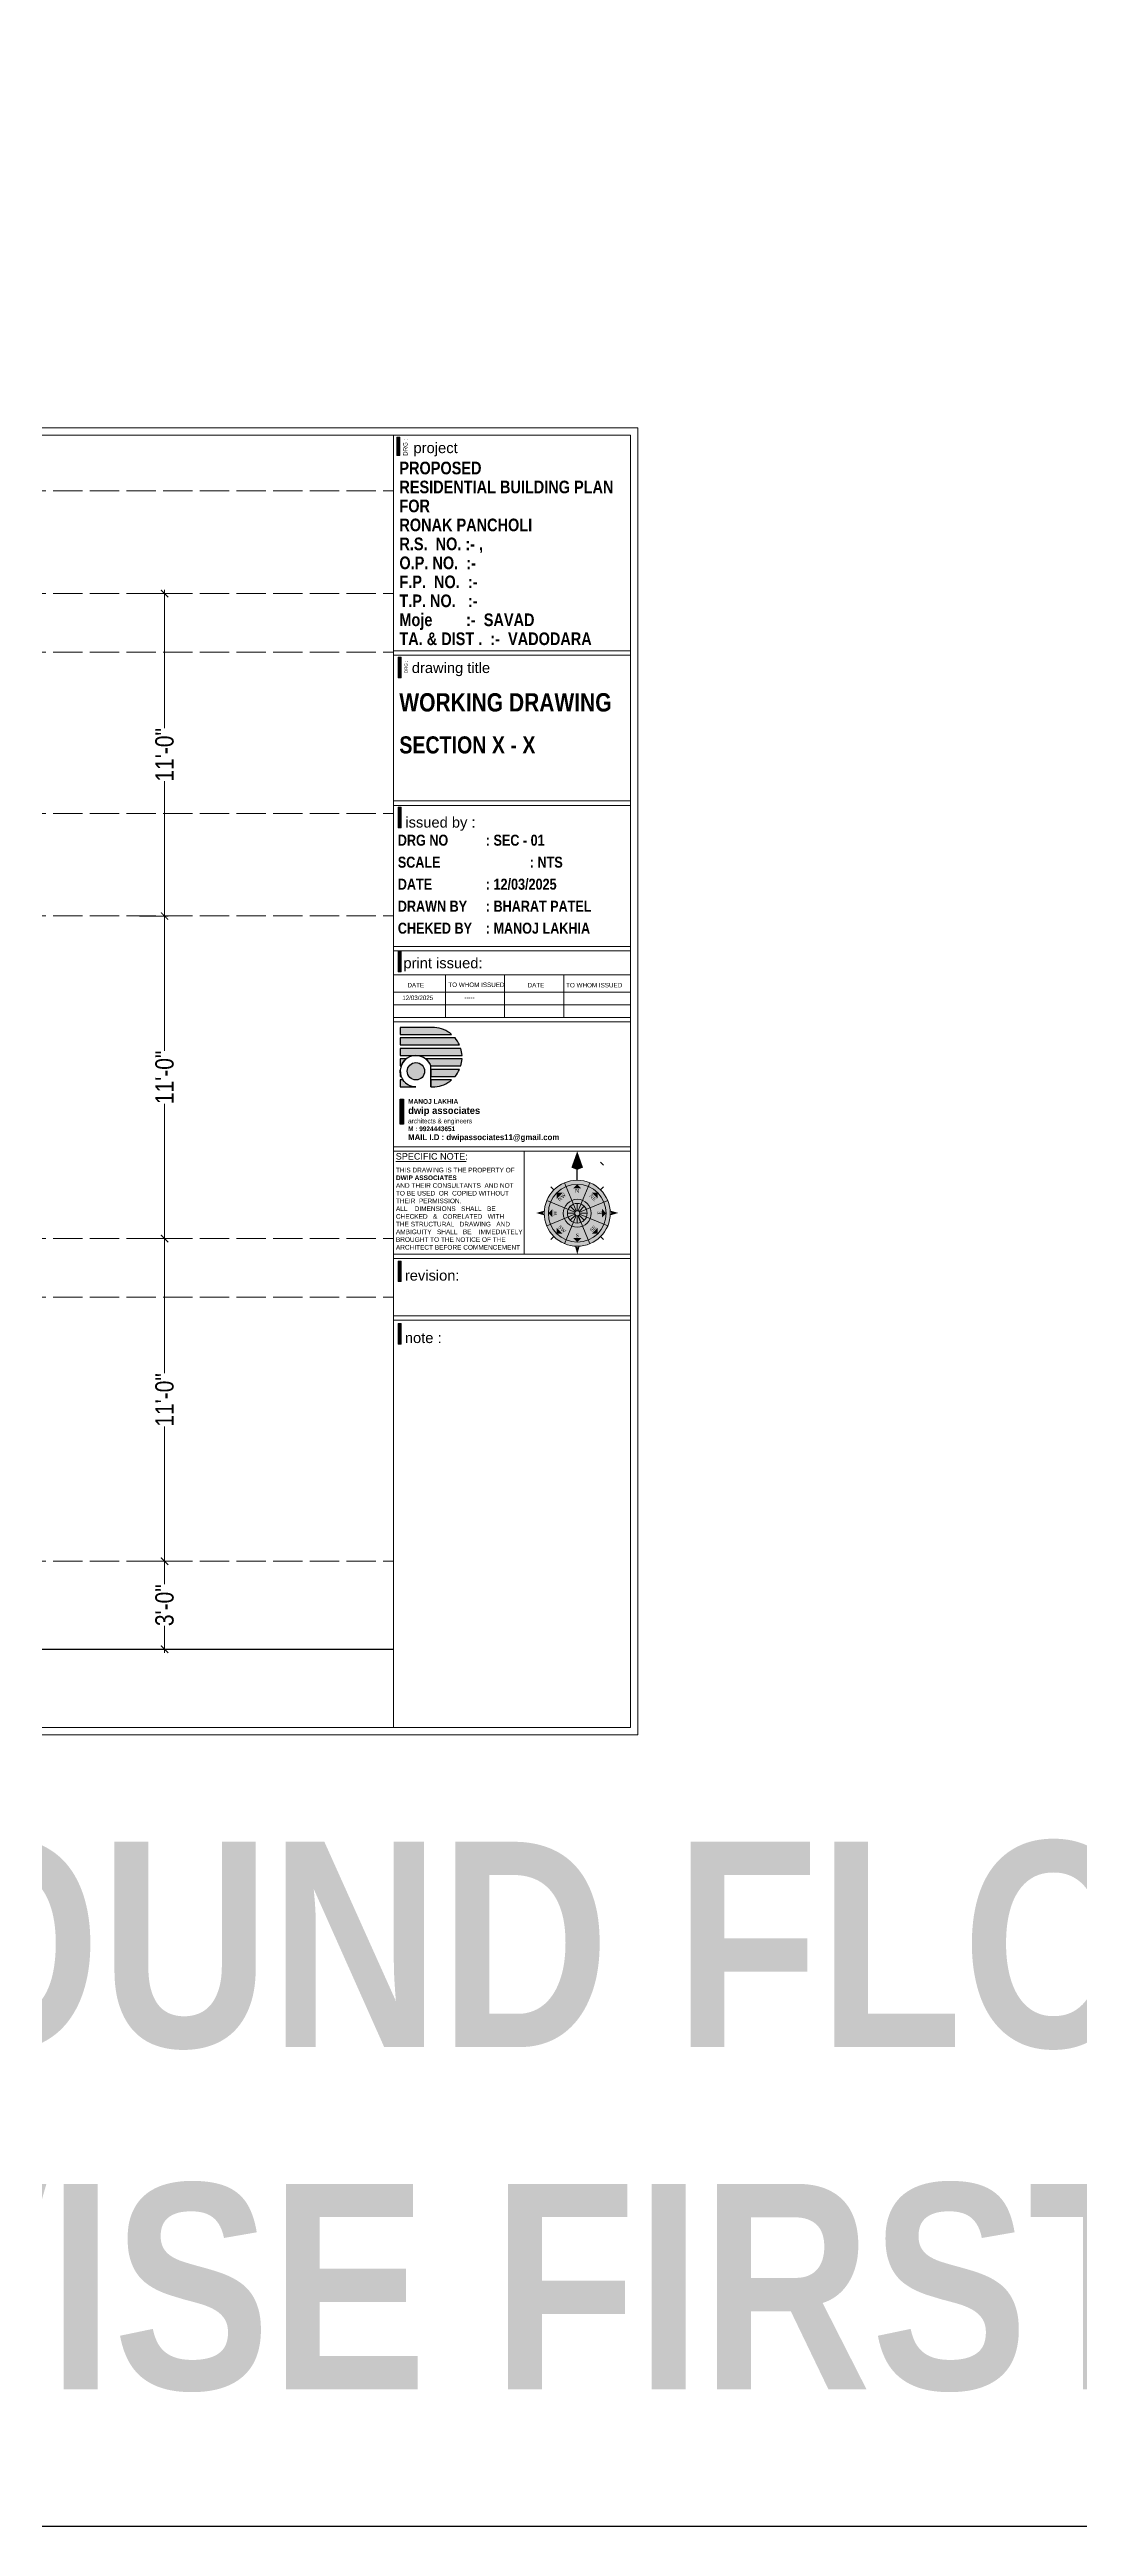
# Model space of a CAD drawing. Header units: millimetres. Extents: x 56222 to 162971, y -175692 to -121287.
# Drawn here: x 155339 to 155760, y -174656 to -173642 of the extents above; entities that cross this region are included whole.
import ezdxf
from ezdxf.enums import TextEntityAlignment as Align

# ---------------------------------------------------------------- set-up
doc = ezdxf.new("R2010")
doc.units = ezdxf.units.MM
doc.header["$MEASUREMENT"] = 0
doc.header["$PDMODE"] = 35
doc.linetypes.add('ACAD_ISO02W100', pattern=[15, 12, -3])
doc.layers.get('Defpoints').update_dxf_attribs({"color": 220})
for name, color, linetype, lineweight in [('@~LEVEL GRID LINE', 43, 'ACAD_ISO02W100', 9), ('plot boundary', 26, 'Continuous', 30), ('SECTION', 7, 'Continuous', 9), ('SECTION ( DIM )', 250, 'Continuous', 18), ('SECTION ( PLine )', 251, 'Continuous', 30), ('STAIRCASE', 45, 'Continuous', 25), ('X_SHEET', 7, 'Continuous', 9)]:
    doc.layers.add(name, color=color, linetype=linetype, lineweight=lineweight)
doc.styles.add("AR_0'-0", font='arial.ttf')
doc.styles.add('AR_6', font='arial.ttf', dxfattribs={"height": 6})
doc.styles.add("Cn_BT_0'-0", font='swissc.ttf')
doc.styles.add('Cn_BT_7½', font='swissc.ttf', dxfattribs={"height": 7.5})
doc.styles.add('DUTCH801', font='dutcheb.ttf', dxfattribs={"height": 6.5})
doc.styles.add('KATHA', font='swissc.ttf')
doc.styles.get("Standard").update_dxf_attribs({"font": 'arial.ttf', "height": 6})
doc.dimstyles.new('Cn_BT_7½', dxfattribs={"dimtxt": 9, "dimasz": 3, "dimexe": 1.5, "dimexo": 0, "dimgap": 0.09, "dimtad": 0, "dimdec": 3, "dimzin": 3, "dimdsep": 46, "dimlunit": 4, "dimtxsty": 'Cn_BT_7½', "dimblk": 'ARCHTICK', "dimcen": 0.09, "dimdle": 1.5, "dimclrd": 251, "dimclre": 251, "dimclrt": 14, "dimadec": 0, "dimazin": 0, "dimtfac": 0.75, "dimtdec": 3, "dimtofl": 0, "dimtmove": 0, "dimatfit": 3, "dimfxl": 0, "dimtolj": 1, "dimtzin": 0, "dimlwd": 15, "dimlwe": 15, "dimarcsym": 0})

# ---------------------------------------------------------------- blocks, each defined once
blk = doc.blocks.new('_ArchTick')
at = {"color": 0, "linetype": 'ByBlock', "const_width": 0.15}
blk.add_lwpolyline([(-0.5, -0.5), (0.5, 0.5)], dxfattribs=at)
blk = doc.blocks.new('*D263')
at = {"layer": 'Defpoints', "color": 0, "transparency": 16777216}
for p in [(155376, -174128.8), (155376, -174260.8), (155386.2, -174260.8)]:
    blk.add_point(p, dxfattribs=at)
at = {"layer": 'SECTION ( DIM )', "color": 251, "lineweight": 15, "transparency": 16777216}
for p, q in [((155376, -174128.8), (155387.7, -174128.8)), ((155386.2, -174127.3), (155386.2, -174183.9)), ((155386.2, -174262.3), (155386.2, -174205.6)), ((155376, -174260.8), (155387.7, -174260.8))]:
    blk.add_line(p, q, dxfattribs=at)
at = {"layer": 'SECTION ( DIM )', "color": 251, "lineweight": 15, "transparency": 16777216, "xscale": 3, "yscale": 3, "zscale": 3}
for p, rotation in [((155386.2, -174128.8), 90), ((155386.2, -174260.8), 270)]:
    blk.add_blockref('_ArchTick', p, dxfattribs=dict(at, rotation=rotation))
at = {"layer": 'SECTION ( DIM )', "color": 14, "transparency": 16777216, "insert": (155386.2, -174194.8), "char_height": 7.5, "attachment_point": 5, "rotation": 90, "style": 'Cn_BT_7½'}
blk.add_mtext('\\A1;11\'-0"', dxfattribs=at)
blk = doc.blocks.new('*D262')
at = {"layer": 'Defpoints', "color": 0, "transparency": 16777216}
for p in [(155376, -174260.8), (155376, -174296.8), (155386.2, -174296.8)]:
    blk.add_point(p, dxfattribs=at)
at = {"layer": 'SECTION', "color": 251, "lineweight": 15, "transparency": 16777216}
for p, q in [((155376, -174260.8), (155387.7, -174260.8)), ((155386.2, -174259.3), (155386.2, -174270.2)), ((155386.2, -174298.3), (155386.2, -174287.3)), ((155376, -174296.8), (155387.7, -174296.8))]:
    blk.add_line(p, q, dxfattribs=at)
at = {"layer": 'SECTION', "color": 251, "lineweight": 15, "transparency": 16777216, "xscale": 3, "yscale": 3, "zscale": 3}
for p, rotation in [((155386.2, -174260.8), 90), ((155386.2, -174296.8), 270)]:
    blk.add_blockref('_ArchTick', p, dxfattribs=dict(at, rotation=rotation))
at = {"layer": 'SECTION', "color": 14, "transparency": 16777216, "insert": (155386.2, -174278.8), "char_height": 7.5, "attachment_point": 5, "rotation": 90, "style": 'Cn_BT_7½'}
blk.add_mtext('\\A1;3\'-0"', dxfattribs=at)
blk = doc.blocks.new('*D261')
at = {"layer": 'Defpoints', "color": 0, "transparency": 16777216}
for p in [(155376, -173996.8), (155386.2, -173996.8), (155376, -174128.8)]:
    blk.add_point(p, dxfattribs=at)
at = {"layer": 'SECTION ( DIM )', "color": 251, "lineweight": 15, "transparency": 16777216}
for p, q in [((155376, -173996.8), (155387.7, -173996.8)), ((155386.2, -173995.3), (155386.2, -174051.9)), ((155386.2, -174130.3), (155386.2, -174073.6)), ((155376, -174128.8), (155387.7, -174128.8))]:
    blk.add_line(p, q, dxfattribs=at)
at = {"layer": 'SECTION ( DIM )', "color": 251, "lineweight": 15, "transparency": 16777216, "xscale": 3, "yscale": 3, "zscale": 3}
for p, rotation in [((155386.2, -173996.8), 90), ((155386.2, -174128.8), 270)]:
    blk.add_blockref('_ArchTick', p, dxfattribs=dict(at, rotation=rotation))
at = {"layer": 'SECTION ( DIM )', "color": 14, "transparency": 16777216, "insert": (155386.2, -174062.8), "char_height": 7.5, "attachment_point": 5, "rotation": 90, "style": 'Cn_BT_7½'}
blk.add_mtext('\\A1;11\'-0"', dxfattribs=at)
blk = doc.blocks.new('*D260')
at = {"layer": 'Defpoints', "color": 0, "transparency": 16777216}
for p in [(155376, -173864.8), (155386.2, -173864.8), (155376, -173996.8)]:
    blk.add_point(p, dxfattribs=at)
at = {"layer": 'SECTION ( DIM )', "color": 251, "lineweight": 15, "transparency": 16777216}
for p, q in [((155386.2, -173863.3), (155386.2, -173919.9)), ((155376, -173864.8), (155387.7, -173864.8)), ((155386.2, -173998.3), (155386.2, -173941.6)), ((155376, -173996.8), (155387.7, -173996.8))]:
    blk.add_line(p, q, dxfattribs=at)
at = {"layer": 'SECTION ( DIM )', "color": 251, "lineweight": 15, "transparency": 16777216, "xscale": 3, "yscale": 3, "zscale": 3}
for p, rotation in [((155386.2, -173864.8), 90), ((155386.2, -173996.8), 270)]:
    blk.add_blockref('_ArchTick', p, dxfattribs=dict(at, rotation=rotation))
at = {"layer": 'SECTION ( DIM )', "color": 14, "transparency": 16777216, "insert": (155386.2, -173930.8), "char_height": 7.5, "attachment_point": 5, "rotation": 90, "style": 'Cn_BT_7½'}
blk.add_mtext('\\A1;11\'-0"', dxfattribs=at)
blk = doc.blocks.new('NORTH')
h = blk.add_hatch(color=9)
h.set_gradient(color1=(201, 201, 201), color2=(237, 237, 237), one_color=1, tint=0.93, name='SPHERICAL')
edge = h.paths.add_edge_path()
edge.add_arc((329168.4, -156620.1), 24.1, 0, 360)
at = {"layer": 'X_SHEET'}
for color, points in [(224, [(329168.4, -156574.8), (329168.4, -156588.4), (329164.1, -156586.7)]), (230, [(329172.6, -156586.7), (329168.4, -156588.4), (329168.4, -156574.8)]), (47, [(329153.4, -156609.4), (329153.4, -156605.1), (329157.7, -156605.1)]), (47, [(329165.3, -156602), (329168.4, -156598.9), (329171.4, -156602)]), (47, [(329179, -156605.1), (329183.3, -156605.1), (329183.3, -156609.4)]), (224, [(329143.4, -156619.9), (329144.3, -156618.2), (329138.4, -156619.9)]), (230, [(329144.3, -156621.6), (329143.4, -156619.9), (329138.4, -156619.9)]), (47, [(329147.2, -156620), (329150.3, -156617), (329150.3, -156623.1)]), (47, [(329153.4, -156635), (329153.4, -156630.7), (329157.7, -156635)]), (47, [(329179, -156635), (329183.3, -156630.7), (329183.3, -156635)]), (47, [(329186.5, -156623.1), (329186.5, -156617), (329189.5, -156620.1)]), (224, [(329193.3, -156619.9), (329192.5, -156618.2), (329198.4, -156619.9)]), (230, [(329192.5, -156621.6), (329193.3, -156619.9), (329198.4, -156619.9)]), (47, [(329171.4, -156638.2), (329165.3, -156638.1), (329168.3, -156641.2)]), (230, [(329166.7, -156644.1), (329168.4, -156645), (329168.4, -156650.1)]), (224, [(329168.4, -156645), (329170.1, -156644.1), (329168.4, -156650.1)])]:
    blk.add_hatch(color=color, dxfattribs=at).paths.add_polyline_path(points)
at = {"color": 250, "lineweight": 9}
for p, q in [((329167.6, -156618.3), (329159.1, -156597.8)), ((329169.1, -156618.3), (329177.6, -156597.8)), ((329146.1, -156610.8), (329166.6, -156619.3)), ((329151.3, -156603), (329149.2, -156600.9)), ((329170.1, -156619.3), (329190.7, -156610.8)), ((329185.4, -156603), (329187.6, -156600.9)), ((329146.1, -156629.3), (329166.6, -156620.8)), ((329159.1, -156642.4), (329167.6, -156621.8)), ((329177.6, -156642.4), (329169.1, -156621.8)), ((329170.1, -156620.8), (329190.7, -156629.3)), ((329151.3, -156637.1), (329149.2, -156639.2)), ((329185.4, -156637.1), (329187.6, -156639.2))]:
    blk.add_line(p, q, dxfattribs=at)
at = {"color": 254, "lineweight": 5}
for p, q in [((329185.4, -156582.8), (329187.6, -156585)), ((329167, -156618.7), (329163.3, -156615)), ((329168.4, -156618.2), (329168.4, -156612.9)), ((329169.7, -156618.7), (329173.4, -156615)), ((329166.5, -156620.1), (329161.2, -156620.1)), ((329167, -156621.4), (329163.3, -156625.1)), ((329168.4, -156621.9), (329168.4, -156627.2)), ((329169.7, -156621.4), (329173.4, -156625.1)), ((329170.2, -156620.1), (329175.5, -156620.1))]:
    blk.add_line(p, q, dxfattribs=at)
at = {"color": 1}
blk.add_line((329171.1, -156626.7), (329169.1, -156621.8), dxfattribs=at)
at = {"lineweight": 9}
for radius in [24.1, 21.1, 10.2, 7.18, 1.88]:
    blk.add_circle((329168.4, -156620.1), radius, dxfattribs=at)
at = {"layer": 'X_SHEET', "color": 29, "linetype": 'Continuous', "lineweight": 25}
blk.add_line((329168.4, -156595.9), (329168.4, -156588.4), dxfattribs=at)
at = {"layer": 'X_SHEET', "color": 26, "linetype": 'ByBlock', "lineweight": -2, "style": 'DUTCH801'}
for s, rotation, p in [('NW', 44.9141, (329156.2, -156607.4)), ('N', 359.9141, (329168.3, -156602.4)), ('SE', 44.9141, (329178.9, -156630.5)), ('S', 359.9141, (329168.4, -156634.9))]:
    blk.add_text(s, height=2.7, rotation=rotation, dxfattribs=at).set_placement(p, align=Align.TOP_CENTER)
for s, rotation, p in [('NE', 314.9141, (329178.9, -156609.6)), ('W', 89.9141, (329153.5, -156620)), ('SW', 314.9141, (329156.3, -156632.7)), ('E', 89.9141, (329186.1, -156619.8))]:
    blk.add_text(s, height=2.7, rotation=rotation, dxfattribs=at).set_placement(p, align=Align.CENTER)
blk = doc.blocks.new('logo')
at = {"layer": 'STAIRCASE', "linetype": 'Continuous', "ltscale": 15}
h = blk.add_hatch(color=0, dxfattribs=at)
edge = h.paths.add_edge_path()
edge.add_line((52190.2, -8438.8), (52131.5, -8438.8))
edge.add_line((52131.5, -8438.8), (52131.5, -8450.8))
edge.add_line((52131.5, -8450.8), (52219.1, -8450.8))
edge.add_arc((52186.1, -8489.7), 51, 49.5898, 85.3906)
edge = h.paths.add_edge_path()
edge.add_line((52225, -8456.8), (52131.5, -8456.8))
edge.add_line((52131.5, -8456.8), (52131.5, -8468.8))
edge.add_line((52131.5, -8468.8), (52232.6, -8468.8))
edge.add_arc((52186.1, -8489.7), 51, 24.196, 40.1809)
edge = h.paths.add_edge_path()
edge.add_line((52234.8, -8474.7), (52131.5, -8474.7))
edge.add_line((52131.5, -8474.7), (52131.5, -8486.7))
edge.add_line((52131.5, -8486.7), (52237, -8486.7))
edge.add_arc((52186.1, -8489.7), 51, 3.3421, 17.076)
edge = h.paths.add_edge_path()
edge.add_line((52237, -8492.6), (52174.8, -8492.6))
edge.add_arc((52158.3, -8513.7), 26.8, 19.8001, 51.8901, ccw=False)
edge.add_line((52183.5, -8504.6), (52234.8, -8504.6))
edge.add_arc((52186.1, -8489.7), 51, 342.9464, 356.6794)
edge = h.paths.add_edge_path()
edge.add_line((52232.6, -8510.5), (52183.5, -8510.5))
edge.add_line((52183.5, -8510.5), (52183.5, -8522.5))
edge.add_line((52183.5, -8522.5), (52225.1, -8522.5))
edge.add_arc((52186.1, -8489.7), 51, 319.8472, 335.8275)
edge = h.paths.add_edge_path()
edge.add_line((52219.2, -8528.5), (52183.5, -8528.5))
edge.add_line((52183.5, -8528.5), (52183.5, -8540.5))
edge.add_line((52183.5, -8540.5), (52190.4, -8540.5))
edge.add_arc((52186.1, -8489.7), 51, 274.8693, 310.4434)
edge = h.paths.add_edge_path()
edge.add_line((52136, -8528.5), (52131.5, -8528.5))
edge.add_line((52131.5, -8528.5), (52131.5, -8540.5))
edge.add_line((52131.5, -8540.5), (52158.3, -8540.5))
edge.add_arc((52158.3, -8513.7), 26.8, 213.4982, 270, ccw=False)
edge = h.paths.add_edge_path()
edge.add_line((52131.5, -8513.7), (52131.5, -8522.5))
edge.add_line((52131.5, -8522.5), (52133, -8522.5))
edge.add_arc((52158.3, -8513.7), 26.8, 180, 199.307, ccw=False)
edge = h.paths.add_edge_path()
edge.add_line((52131.7, -8510.5), (52131.5, -8510.5))
edge.add_line((52131.5, -8510.5), (52131.5, -8513.7))
edge.add_arc((52158.3, -8513.7), 26.8, 173.2545, 180, ccw=False)
edge = h.paths.add_edge_path()
edge.add_line((52141.8, -8492.6), (52131.5, -8492.6))
edge.add_line((52131.5, -8492.6), (52131.5, -8504.6))
edge.add_line((52131.5, -8504.6), (52133.1, -8504.6))
edge.add_arc((52158.3, -8513.7), 26.8, 128.1099, 160.1999, ccw=False)
edge = h.paths.add_edge_path()
edge.add_arc((52158.3, -8513.7), 14.8, 0, 360)
at = {"layer": 'STAIRCASE', "color": 0, "linetype": 'Continuous', "ltscale": 15}
blk.add_line((52183.5, -8540.5), (52183.5, -8504.6), dxfattribs=at)
for points in [[(52190.2, -8438.8), (52131.5, -8438.8), (52131.5, -8450.8), (52219.1, -8450.8, 0.157494)], [(52225, -8456.8), (52131.5, -8456.8), (52131.5, -8468.8), (52232.6, -8468.8, 0.06986)], [(52234.8, -8474.7), (52131.5, -8474.7), (52131.5, -8486.7), (52237, -8486.7, 0.059998)], [(52141.8, -8492.6), (52131.5, -8492.6), (52131.5, -8504.6), (52133.1, -8504.6, -0.140942)], [(52237, -8492.6), (52174.8, -8492.6, -0.140942), (52183.5, -8504.6), (52234.8, -8504.6, 0.059993)], [(52131.7, -8510.5), (52131.5, -8510.5), (52131.5, -8513.7, -0.029441)], [(52131.5, -8513.7), (52131.5, -8522.5), (52133, -8522.5, -0.084443)], [(52136, -8528.5), (52131.5, -8528.5), (52131.5, -8540.5), (52158.3, -8540.5, -0.251655)], [(52232.6, -8510.5), (52183.5, -8510.5), (52183.5, -8522.5), (52225.1, -8522.5, 0.069841)], [(52219.2, -8528.5), (52183.5, -8528.5), (52183.5, -8540.5), (52190.4, -8540.5, 0.15648)]]:
    blk.add_lwpolyline(points, format="xyb", close=True, dxfattribs=at)
blk.add_circle((52158.3, -8513.7), 14.8, dxfattribs=at)
blk.add_arc((52158.3, -8513.7), 26.8, 19.8001, 270, dxfattribs=at)

msp = doc.modelspace()

# ---------------------------------------------------------------- hatches: boundary and pattern name
at = {"layer": 'STAIRCASE', "linetype": 'Continuous', "ltscale": 15}
msp.add_hatch(color=251, dxfattribs=at).paths.add_polyline_path([(155482.53329, -174071.70945), (155483.93396, -174071.70945), (155483.93396, -174081.95307), (155482.53329, -174081.95307)])
at = {"layer": 'X_SHEET', "ltscale": 0.25}
h = msp.add_hatch(color=0, dxfattribs=at)
h.dxf.hatch_style = 1
h.paths.add_polyline_path([(155483.04433, -173890.87377), (155481.74035, -173890.87377), (155481.74035, -173899.26077), (155483.04433, -173899.26077)])
h = msp.add_hatch(color=0, dxfattribs=at)
h.dxf.hatch_style = 1
h.paths.add_polyline_path([(155483.0444, -173952.27618), (155481.74042, -173952.27618), (155481.74042, -173960.66318), (155483.0444, -173960.66318)])
h = msp.add_hatch(color=0, dxfattribs=at)
h.dxf.hatch_style = 1
h.paths.add_polyline_path([(155483.0416, -174011.26474), (155481.73763, -174011.26474), (155481.73763, -174019.65174), (155483.0416, -174019.65174)])
h = msp.add_hatch(color=0, dxfattribs=at)
h.dxf.hatch_style = 1
h.paths.add_polyline_path([(155483.04436, -174137.98741), (155481.74038, -174137.98741), (155481.74038, -174146.37441), (155483.04436, -174146.37441)])
h = msp.add_hatch(color=0, dxfattribs=at)
h.dxf.hatch_style = 1
h.paths.add_polyline_path([(155483.04429, -174163.52308), (155481.74031, -174163.52308), (155481.74031, -174171.91009), (155483.04429, -174171.91009)])

# ---------------------------------------------------------------- linework, layer by layer
at = {"layer": '@~LEVEL GRID LINE'}
for p, q in [((154815.65682, -173822.75125), (155479.83202, -173822.75125)), ((154815.65682, -173864.75125), (155479.83202, -173864.75125)), ((154815.65682, -173888.75125), (155479.83202, -173888.75125)), ((154815.65682, -173954.75125), (155479.83202, -173954.75125)), ((154815.65682, -173996.75125), (155479.83202, -173996.75125)), ((154815.65682, -174128.75125), (155479.83202, -174128.75125)), ((154815.65682, -174152.75125), (155479.83202, -174152.75125)), ((154815.65682, -174260.75125), (155479.83202, -174260.75125))]:
    msp.add_line(p, q, dxfattribs=at)
at = {"layer": 'plot boundary', "color": 251, "ltscale": 0.25}
msp.add_lwpolyline([(155482.53329, -174071.70945), (155483.93396, -174071.70945), (155483.93396, -174081.95307), (155482.53329, -174081.95307)], close=True, dxfattribs=at)
at = {"layer": 'SECTION'}
msp.add_line((154815.65682, -174296.75125), (155479.83202, -174296.75125), dxfattribs=at)
at = {"layer": 'SECTION ( PLine )'}
msp.add_lwpolyline([(154815.65682, -174296.75125), (155479.83196, -174296.75125)], dxfattribs=at)
at = {"layer": 'X_SHEET', "color": 0, "linetype": 'Continuous', "lineweight": 9}
for p, q in [((155479.83024, -174020.88769), (155576.80235, -174020.88769)), ((155501.10332, -174020.88769), (155501.10332, -174038.2774)), ((155525.3394, -174020.88769), (155525.3394, -174038.2774)), ((155549.56675, -174020.88769), (155549.56675, -174038.2774)), ((155576.80235, -174027.93177), (155479.83078, -174027.93177)), ((155576.80235, -174033.10458), (155479.83132, -174033.10458))]:
    msp.add_line(p, q, dxfattribs=at)
at = {"layer": 'X_SHEET', "linetype": 'Continuous'}
msp.add_line((155480.79048, -174097.24919), (155509.53614, -174097.24919), dxfattribs=at)
at = {"layer": 'X_SHEET', "color": 1, "lineweight": 30}
msp.add_lwpolyline([(154711.25874, -172132.95107), (157705.48342, -172132.95107), (157705.48342, -174655.79245), (154711.25874, -174655.79245)], close=True, dxfattribs=at)
at = {"layer": 'X_SHEET'}
for points in [[(155579.80518, -174331.9085), (154812.65682, -174331.9085), (154812.65682, -173796.97569), (155579.80518, -173796.97569)], [(154815.65682, -174328.9085), (155479.83202, -174328.9085), (155479.83202, -173799.97569), (154815.65682, -173799.97569)], [(155479.83187, -173888.26998), (155576.80507, -173888.26998), (155576.80511, -173799.97569), (155479.83187, -173799.97569)], [(155479.83187, -173799.97569), (155576.80507, -173799.97569), (155576.80517, -174328.9085), (155479.83197, -174328.9085)], [(155576.80511, -173890.0668), (155479.83187, -173890.0668), (155479.83187, -173949.68732), (155576.80511, -173949.68732)], [(155479.83187, -173951.48413), (155576.80511, -173951.48413), (155576.80511, -174009.25388), (155479.83187, -174009.25388)], [(155479.83187, -174038.2774), (155576.80235, -174038.2774), (155576.80235, -174011.0507), (155479.83187, -174011.0507)], [(155479.83187, -174040.07422), (155576.80511, -174040.07422), (155576.80511, -174091.24531), (155479.83187, -174091.24531)], [(155533.25964, -174135.18582), (155479.83187, -174135.18582), (155479.83187, -174093.04213), (155533.25964, -174093.04213)], [(155479.83187, -174135.18582), (155576.80511, -174135.18582), (155576.80511, -174093.04213), (155479.83187, -174093.04213)], [(155479.83187, -174136.98264), (155576.80511, -174136.98264), (155576.80511, -174160.32106), (155479.83187, -174160.32106)], [(155576.80503, -174162.11788), (155479.83187, -174162.11788), (155479.83202, -174328.9085), (155576.80522, -174328.9085)]]:
    msp.add_lwpolyline(points, close=True, dxfattribs=at)
at = {"layer": 'X_SHEET', "color": 0, "ltscale": 0.25}
for points in [[(155481.17743, -173800.83652), (155482.50902, -173800.83652), (155482.50902, -173808.33196), (155481.17743, -173808.33196)], [(155481.74035, -173890.87377), (155483.04433, -173890.87377), (155483.04433, -173899.26077), (155481.74035, -173899.26077)], [(155481.74042, -173952.27618), (155483.0444, -173952.27618), (155483.0444, -173960.66318), (155481.74042, -173960.66318)], [(155481.73763, -174011.26474), (155483.0416, -174011.26474), (155483.0416, -174019.65174), (155481.73763, -174019.65174)], [(155481.74038, -174137.98741), (155483.04436, -174137.98741), (155483.04436, -174146.37441), (155481.74038, -174146.37441)], [(155481.74031, -174163.52308), (155483.04429, -174163.52308), (155483.04429, -174171.91009), (155481.74031, -174171.91009)]]:
    msp.add_lwpolyline(points, close=True, dxfattribs=at)
msp.add_solid([(155482.50902, -173808.33196), (155481.17743, -173808.33196), (155482.50902, -173800.83652), (155481.17743, -173800.83652)], dxfattribs=at)

# ---------------------------------------------------------------- block references
at = {"xscale": 0.5602052887008367, "yscale": 0.5602052887008367, "zscale": 0.5602052887008367, "rotation": 0.02728220597180475}
msp.add_blockref('NORTH', (-28888.58809, -86466.81185), dxfattribs=at)
at = {"layer": 'STAIRCASE', "color": 251, "linetype": 'Continuous', "xscale": 0.2395125656039454, "yscale": 0.2395125656039454, "zscale": 0.2395125656039454}
msp.add_blockref('logo', (142996.47905, -172021.15231), dxfattribs=at)

# ---------------------------------------------------------------- texts
at = {"layer": 'plot boundary', "color": 251, "ltscale": 0.25, "insert": (155485.83728, -174071.70945), "char_height": 2.8741508, "attachment_point": 1}
msp.add_mtext('{\\fArial|b1|i0|c0|p34;\\H0.6667x;MANOJ LAKHIA\\fBankGothic Lt BT|b1|i0|c0|p34;\\P\\fBankGothic Md BT|b1|i0|c0|p34;\\H1.5x;dwip associates\\P\\fBankGothic Lt BT|b0|i0|c0|p34;\\H0.6667x;architects & engineers\\P\\fStylus BT|b1|i0|c0|p34;\\H0.9999x;M : 9924443651\\P\\H1.25x;MAIL I.D : dwipassociates11@gmail.com}', dxfattribs=at)
at = {"layer": 'X_SHEET', "color": 0, "ltscale": 0.25, "insert": (155483.79976, -173808.42142), "char_height": 1.800426, "width": 7.7193255, "attachment_point": 1, "rotation": 90, "style": "AR_0'-0"}
msp.add_mtext('DRG :', dxfattribs=at)
at = {"layer": 'X_SHEET', "color": 0, "linetype": 'Continuous', "attachment_point": 1, "style": "Cn_BT_0'-0"}
for s, insert, char_height, line_spacing_factor in [('{\\fSwis721 Cn BT|b1|i0|c0|p34;PROPOSED\\PRESIDENTIAL BUILDING PLAN\\PFOR\\P\\C5;RONAK PANCHOLI  \\C1; \\C29;\\P\\C0;R.S.  NO. :- , \\PO.P. NO.  :-      \\PF.P.  NO.  :-          \\PT.P. NO.   :-  \\PMoje ^I    :-  SAVAD\\PTA. & DIST .  :-  VADODARA}', (155482.26786, -173810.84993), 5.1745668, 0.9), ('\\A1;{\\fSwis721 Cn BT|b1|i0|c0|p34;DRG NO ^I: SEC - 01 \\PSCALE ^I^I: NTS\\PDATE ^I^I: 12/03/2025\\P\\A0;DRAWN BY ^I: BHARAT PATEL\\PCHEKED BY ^I: MANOJ LAKHIA}', (155481.63416, -173963.49074), 4.5, 1.2)]:
    msp.add_mtext(s, dxfattribs=dict(at, insert=insert, char_height=char_height, line_spacing_factor=line_spacing_factor))
at = {"layer": 'X_SHEET', "color": 0, "ltscale": 0.25, "attachment_point": 1}
for s, insert, char_height, style in [('{\\fSwis721 Ex BT|b0|i0|c0|p34;project}', (155488.02015, -173803.02015), 4.3210236, 'AR_6'), ('{\\fSwis721 Cn BT|b1|i0|c0|p34;SECTION X - X }', (155482.24403, -173923.24261), 7, 'KATHA')]:
    msp.add_mtext(s, dxfattribs=dict(at, insert=insert, char_height=char_height, style=style))
at = {"layer": 'X_SHEET', "color": 0, "ltscale": 0.25, "insert": (155484.35004, -173897.31683), "char_height": 1.289322, "attachment_point": 1, "rotation": 90}
msp.add_mtext('DRG :', dxfattribs=at)
at = {"layer": 'X_SHEET', "color": 0, "ltscale": 0.25, "char_height": 4.2977407, "attachment_point": 1}
for s, insert in [('{\\fSwis721 Ex BT|b0|i0|c0|p34;drawing title}', (155487.35248, -173893.03773)), ('issued by :', (155484.71526, -173956.26994)), ('{\\fArial|b0|i0|c0|p34;print issued:}', (155483.91976, -174013.84313))]:
    msp.add_mtext(s, dxfattribs=dict(at, insert=insert))
at = {"layer": 'X_SHEET', "ltscale": 0.25, "insert": (155482.24403, -173905.57515), "char_height": 7.5, "attachment_point": 1, "style": 'KATHA'}
msp.add_mtext('{\\fSwis721 Cn BT|b1|i0|c0|p34;WORKING DRAWING}', dxfattribs=at)
at = {"layer": 'X_SHEET', "color": 0, "linetype": 'Continuous', "attachment_point": 1}
for s, insert, char_height in [('{\\fArial|b0|i0|c0|p34;DATE}', (155485.55789, -174024.13879), 1.8382165), ('{\\fArial|b0|i0|c0|p34;TO WHOM ISSUED}', (155502.29847, -174023.98061), 1.8382165), ('{\\fArial|b0|i0|c0|p34;DATE}', (155534.72604, -174024.13879), 1.8382165), ('{\\fArial|b0|i0|c0|p34;TO WHOM ISSUED}', (155550.48046, -174024.13879), 1.8382165), ('{\\fArial|b0|i0|c0|p34;-----}', (155508.82742, -174029.15343), 1.8382165), ('THIS DRAWING IS THE PROPERTY OF \\P{\\fArial|b1|i0|c0|p34;\\C59;DWIP ASSOCIATES\\C29; \\fArial|b0|i0|c0|p34;\\P}AND THEIR CONSULTANTS  AND NOT \\PTO BE USED  OR  COPIED WITHOUT \\PTHEIR  PERMISSION.\\PALL    DIMENSIONS   SHALL   BE   \\PCHECKED   &   CORELATED   WITH   \\PTHE STRUCTURAL   DRAWING   AND   \\PAMBIGUITY   SHALL   BE    IMMEDIATELY \\PBROUGHT TO THE NOTICE OF THE \\PARCHITECT BEFORE COMMENCEMENT', (155480.86329, -174099.77152), 1.8967202)]:
    msp.add_mtext(s, dxfattribs=dict(at, insert=insert, char_height=char_height))
at = {"layer": 'X_SHEET', "color": 0, "linetype": 'Continuous', "insert": (155483.46907, -174029.3116), "char_height": 1.838217, "attachment_point": 1, "style": 'KATHA'}
msp.add_mtext('12/03/2025', dxfattribs=at)
at = {"layer": 'X_SHEET', "linetype": 'Continuous', "insert": (155480.77779, -174093.78992), "char_height": 2.6552016, "attachment_point": 1}
msp.add_mtext('SPECIFIC NOTE:', dxfattribs=at)
at = {"layer": 'X_SHEET', "color": 29, "ltscale": 0.25, "char_height": 4.2977407, "attachment_point": 1}
for s, insert in [('{\\C0;revision:}', (155484.51062, -174141.68937)), ('{\\C0;note :}', (155484.51055, -174167.22505))]:
    msp.add_mtext(s, dxfattribs=dict(at, insert=insert))
at = {"layer": 'X_SHEET', "color": 5, "insert": (155140.71074, -174375.59904), "char_height": 84, "attachment_point": 1, "style": "Cn_BT_0'-0"}
msp.add_mtext('{\\fSwis721 Cn BT|b1|i0|c0|p34;GROUND FLOOR ( WORKING DRG. ) ( G.F. - F.F. - S.F. )\\PREVISE FIRST FLOOR ( JUL~09~2025 )}', dxfattribs=at)

# ---------------------------------------------------------------- dimensions: what is measured, and where the dimension line sits
at = {"layer": 'SECTION', "color": 5}
dim = msp.add_linear_dim(base=(155386.23911, -174296.75125), p1=(155376.02083, -174260.75125), p2=(155376.02083, -174296.75125), angle=90, dimstyle='Cn_BT_7½', override={"dimtmove": 1}, dxfattribs=at)
dim.commit()
dim.dimension.update_dxf_attribs({"geometry": '*D262', "text_midpoint": (155386.23911, -174278.75125)})
at = {"layer": 'SECTION ( DIM )'}
for base, p1, p2, picture, middle in [((155386.23911, -173864.75125), (155376.02083, -173996.75125), (155376.02083, -173864.75125), '*D260', (155386.23911, -173930.75125)), ((155386.23911, -173996.75125), (155376.02083, -174128.75125), (155376.02083, -173996.75125), '*D261', (155386.23911, -174062.75125)), ((155386.23911, -174260.75125), (155376.02083, -174128.75125), (155376.02083, -174260.75125), '*D263', (155386.23911, -174194.75125))]:
    dim = msp.add_linear_dim(base=base, p1=p1, p2=p2, angle=90, dimstyle='Cn_BT_7½', dxfattribs=at)
    dim.commit()
    dim.dimension.update_dxf_attribs({"geometry": picture, "text_midpoint": middle})

doc.saveas('drawing.dxf')
